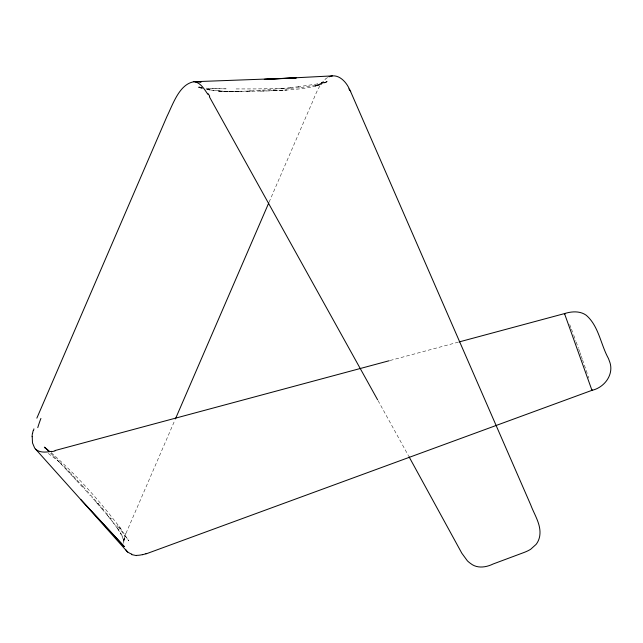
<?xml version="1.0" encoding="UTF-8"?>
<svg xmlns="http://www.w3.org/2000/svg" width="643" height="643" viewBox="0 0 643 643"><rect width="100%" height="100%" fill="white"/><g stroke="black" fill="none" stroke-linecap="round" stroke-linejoin="round"><path stroke-width="0.48" stroke-dasharray="3.21 2.41" d="M123.786 541.888L123.777 543.351M124.967 536.061L123.93 540.602L124.195 538.488L124.123 542.073L123.633 539.051L123.986 540.851L120.41 532.758L122.395 536.262L116.721 527.228L118.786 530.21L111.978 520.943M125.988 533.344L175.193 419.445M269.087 202.175L309.588 108.458C314.475 98.411 317.216 86.701 325.663 78.888M322.095 82.682L320.986 84.153L322.85 81.991L321.396 83.526L322.384 82.569L318.261 84.699M323.429 81.685L321.741 83.108L322.448 82.625M326.588 81.838C313.213 89.136 289.736 89.891 272.962 90.759L286.617 89.98L272.962 90.759M326.789 81.757L325.519 82.32L327.054 81.653L326.363 81.886M326.716 81.774L327.11 81.637L325.31 82.2M326.628 81.822L326.957 81.693M318.414 84.643L317.489 84.948M317.385 84.98L316.686 85.189M325.028 82.272L324.152 82.505L325.454 82.159M316.195 85.334L315.174 85.591M390.156 360.474L458.17 342.189M323.855 82.585L324.892 82.312M323.397 82.698L324 82.545M315.247 85.575L299.059 87.786M323.542 82.658L322.119 82.995M321.629 83.108L322.416 82.931L317.208 83.992M317.505 83.936L298.344 86.733M298.746 86.684L290.652 87.601M290.805 87.585L281.489 88.517M282.092 88.461L262.167 90.173M259.812 90.341L260.568 90.293M259.732 90.35L250.69 90.944M299.357 87.761L289.463 88.316M249.211 91.033L250.85 90.936M247.418 91.121L250.352 90.968M247.587 91.113L225.452 91.459L209.779 89.964M289.76 88.3L256.059 88.919M260.632 91.185L274.682 90.687L232.758 91.708L217.455 90.993L240.08 91.684L219.094 91.153L206.419 89.305M256.211 88.919L235.306 88.935M225.122 88.838L226.199 88.855M224.769 88.83L225.211 88.838L221.706 88.782M221.787 88.782L219.392 88.726M219.054 88.718L219.48 88.726M219.142 88.718L216.482 88.646M216.57 88.646L214.947 88.597M215.357 88.613L213.444 88.541M213.532 88.541L212.278 88.493M212.68 88.509L210.028 88.388M209.731 88.372L207.866 88.268M208.244 88.292L207.48 88.244M219.874 91.185L220.629 91.234L219.48 91.161M207.199 88.228L206.266 88.163M209.859 90.02L207.231 89.49L209.859 90.02L209.417 89.899M209.071 89.827L205.117 88.79M48.329 453.476L57.902 460.766M51.159 452.664C77.24 475.555 100.493 501.789 121.374 529.486M57.404 460.324L58.585 461.377M53.168 455.718L67.411 470.732M60.611 463.233L58.264 461.015M60.458 463.089L61.326 463.9M61.157 463.748L61.816 464.367M63.93 466.408L64.613 467.075M64.445 466.906L69.565 472.083M50.644 453.146L53.216 455.766M69.508 472.026L83.051 486.566M55.724 458.355L56.198 458.853M67.362 470.676L74.331 478.199M70.609 474.172L71.14 474.743M73.841 477.669L77.056 481.157M76.565 480.626L84.257 489.026M85.334 490.207L85.873 490.802M86.403 491.389L86.942 491.975M87.577 492.675L88.059 493.205M82.947 486.462L98.532 504.008M89.755 495.086L90.229 495.608M91.853 497.417L92.367 497.995M93.46 499.209L93.974 499.788M94.545 500.423L95.558 501.572M96.12 502.207L97.382 503.63M97.181 503.405L100.228 506.869M98.049 503.453L105.95 512.519M100.019 506.644L102.221 509.176M106.465 513.114L107.494 514.312M102.028 508.951L107.461 515.365M110.483 517.792L111.472 518.957M107.108 514.939L108.82 517.012M116.873 525.387L117.741 526.432M117.966 526.705L121.093 530.555M108.482 516.602L110.226 518.74L109.816 518.234M110.138 518.636L112.573 521.698M121.045 530.499L128.737 540.884L128.19 540.024M113.65 523.089L115.065 524.969M119.276 526.545L128.56 540.626M378.068 400.629L408.506 455.799M569.706 324.57L570.92 327.721M571.458 329.128L573.468 334.513M573.757 335.308L575.887 341.168M576.2 342.02L578.403 348.16M579.986 352.613L580.942 355.314M578.716 349.045L579.664 351.721M581.264 356.214L582.204 358.898M582.518 359.791L587.678 374.708M588.184 376.195L588.795 378.052M123.625 541.961A14.869 8.841 -64.1 0 1 124.437 537.251M124.814 536.045A25.704 14.492 -65.1 0 1 125.843 533.304M325.671 78.936A15.954 10.569 -67.2 0 1 327.633 77.546M320.27 83.895L319.692 84.153L320.27 83.895M319.788 84.796L314.74 86.291L319.788 84.796"/><path stroke-width="0.96" d="M592.163 389.722L591.962 390.333L147.086 553.502A45.934 25.029 -26.2 0 1 145.913 553.912M32.23 436.621L32.488 442.89L34.682 448.123L81.581 500.479L124.308 546.606L80.761 499.523L127.619 552.088L125.489 549.419M32.616 433.278L33.09 430.714M36.852 418.143L166.963 116.423C173.883 102.366 181.31 77.924 201.034 81.991M175.579 418.553L268.726 203.011M328.975 76.806C337.712 73.029 345.733 81.147 349.125 88.525M389.2 360.731L55.049 450.534M459.126 341.931L564.506 313.591C571.571 311.357 579.914 310.714 586.239 315.263C598.737 326.049 600.642 344.318 608.342 358.296A49.993 48.008 -55.1 0 1 609.347 360.956C614.756 373.816 604.717 387.528 591.962 390.333L564.506 313.591L564.9 313.977M51.408 451.338C46.192 452.278 39.882 453.034 35.614 449.168M332.375 75.89L264.273 79.394L296.278 77.916L194.781 81.693C201.018 83.228 204.442 89.401 207.85 94.312M193.366 81.605L200.978 81.991M136.461 555.616L131.477 554.555M201.653 87.721L200.013 87.488M201.042 87.649L201.227 87.673M199.587 87.416L200.198 87.52L199.113 87.311L202.296 88.204M199.547 87.4L199.965 87.48L198.719 87.199M49.463 451.29L44.351 447.11M45.098 447.745L45.508 448.099L44.745 447.432L46.031 448.605M46.071 448.637L46.851 449.393M47.405 449.931L48.49 450.992M209.385 96.78L377.586 399.769M408.98 456.667L461.835 553.245L467.348 560.784A26.628 25.624 -64.6 0 0 470.523 563.437C477.154 568.814 486.084 567.431 493.197 563.967L523.796 552.562A55.226 53.16 -64.4 0 0 527.107 551.18A31.411 30.237 -64.4 0 0 530.716 549.226L536.077 544.404A17.385 16.734 -64.4 0 0 537.773 541.784L538.239 540.851A18.599 17.908 -64.4 0 0 539.742 535.892C541.446 524.736 534.397 514.842 530.724 504.892L350.684 91.732M349.76 89.795L349.969 90.205M145.905 553.695A26.765 14.596 -26.2 0 1 142.433 554.748M142.457 554.604A17.739 10.079 -26.9 0 1 136.637 555.335M131.815 554.089A25.977 17.015 -37 0 1 127.756 551.967M348.908 88.814A64.983 32.134 73.3 0 1 349.543 90.068M349.985 90.181A29.072 15.151 74 0 1 350.708 91.708M208.171 93.725A68.697 31.981 67.1 0 1 209.739 96.225M37.768 427.635A51.512 20.335 -65.5 0 1 40.919 418.424M33.516 430.585A42.832 22.537 -62.6 0 1 33.91 428.873M32.078 436.685A37.302 22.883 -58.3 0 1 32.455 433.326M55.049 450.928A55.419 36.048 -24.2 0 1 51.368 451.732"/></g></svg>
